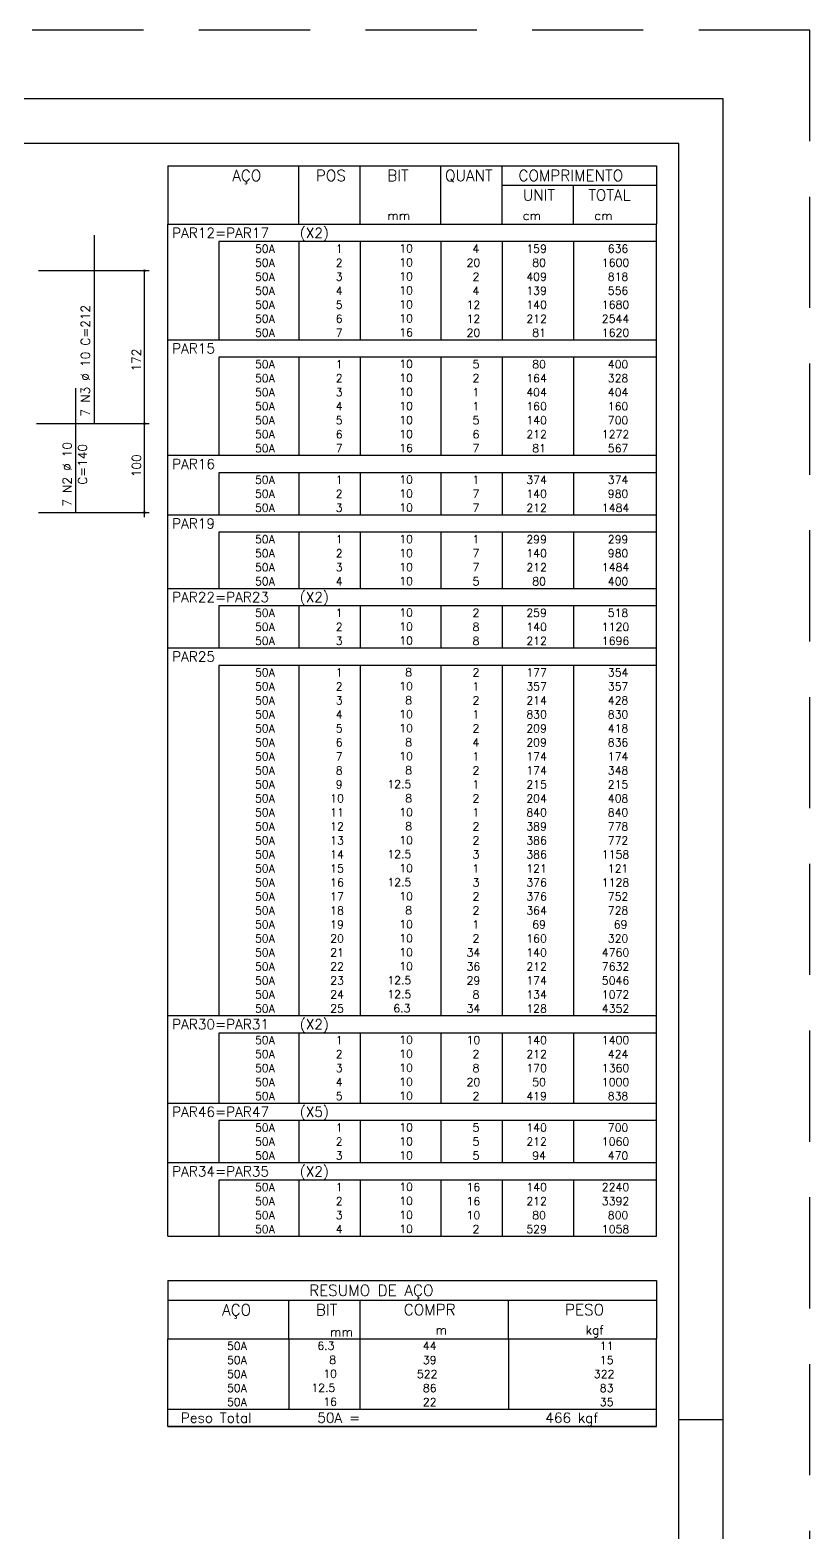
# Model space of a CAD drawing. Extents: x -1.9 to 86, y -1.6 to 60.9.
# Drawn here: x 68.5 to 86.05, y 27.15 to 60.95 of the extents above; entities that cross this region are included whole.
import ezdxf

# ---------------------------------------------------------------- set-up
doc = ezdxf.new("R2010")
doc.units = 0
doc.header["$MEASUREMENT"] = 0
doc.linetypes.add('HIDDEN', pattern=[0.375, 0.25, -0.125])
doc.layers.get('0').update_dxf_attribs({"linetype": 'CONTINUOUS'})
doc.layers.get('Defpoints').update_dxf_attribs({"linetype": 'CONTINUOUS'})
for name, color, linetype in [('ARQ_FOLHA', 7, 'CONTINUOUS'), ('PENA_02', 2, 'CONTINUOUS'), ('PENA_03', 3, 'CONTINUOUS'), ('PENA_05', 5, 'CONTINUOUS')]:
    doc.layers.add(name, color=color, linetype=linetype)
doc.styles.get("Standard").update_dxf_attribs({"font": 'ROMANS.SHX'})

# ---------------------------------------------------------------- blocks, each defined once
blk = doc.blocks.new('FOLHA A1 - 841 X 594')
at = {"layer": 'ARQ_FOLHA', "color": 1}
blk.add_line((-10, 297), (0, 297), dxfattribs=at)
for points in [[(-841, 0), (0, 0), (0, 594), (-841, 594)], [(-816, 10), (-10, 10), (-10, 584), (-816, 584)]]:
    blk.add_lwpolyline(points, close=True, dxfattribs=at)
at = {"layer": 'Defpoints', "color": 8, "linetype": 'HIDDEN', "ltscale": 100}
blk.add_lwpolyline([(-860.5, 609.5), (-860.5, -15.5), (19.5, -15.5), (19.5, 609.5)], close=True, dxfattribs=at)
blk = doc.blocks.new('*U24')
blk.add_blockref('FOLHA A1 - 841 X 594', (0, 0))

msp = doc.modelspace()

# ---------------------------------------------------------------- linework, layer by layer
at = {"layer": 'PENA_02', "linetype": 'Continuous'}
for p, q in [((71.6, 57.892505), (71.6, 56.580005)), ((71.6, 57.892505), (82.6, 57.892505)), ((74.55, 56.580005), (74.55, 57.892505)), ((75.93, 56.580005), (75.93, 57.892505)), ((77.74, 56.580005), (77.74, 57.892505)), ((79.12, 56.580005), (79.12, 57.892505)), ((82.6, 57.892505), (82.6, 56.580005)), ((79.12, 57.455005), (82.6, 57.455005)), ((80.73, 56.580005), (80.73, 57.455005)), ((71.6, 56.580005), (82.6, 56.580005)), ((71.6, 56.186255), (71.6, 56.580005)), ((71.6, 56.580005), (82.6, 56.580005)), ((82.6, 56.186255), (82.6, 56.580005)), ((71.6, 55.871255), (71.6, 56.186255)), ((82.6, 56.186255), (72.75, 56.186255)), ((72.75, 56.186255), (72.75, 55.871255)), ((74.55, 56.186255), (74.55, 55.871255)), ((75.93, 56.186255), (75.93, 55.871255)), ((77.74, 56.186255), (77.74, 55.871255)), ((79.12, 56.186255), (79.12, 55.871255)), ((80.73, 56.186255), (80.73, 55.871255)), ((82.6, 55.871255), (82.6, 56.186255)), ((71.6, 55.556255), (71.6, 55.871255)), ((72.75, 55.871255), (72.75, 55.556255)), ((74.55, 55.871255), (74.55, 55.556255)), ((75.93, 55.871255), (75.93, 55.556255)), ((77.74, 55.871255), (77.74, 55.556255)), ((79.12, 55.871255), (79.12, 55.556255)), ((80.73, 55.871255), (80.73, 55.556255)), ((82.6, 55.556255), (82.6, 55.871255)), ((71.6, 55.241255), (71.6, 55.556255)), ((72.75, 55.556255), (72.75, 55.241255)), ((74.55, 55.556255), (74.55, 55.241255)), ((75.93, 55.556255), (75.93, 55.241255)), ((77.74, 55.556255), (77.74, 55.241255)), ((79.12, 55.556255), (79.12, 55.241255)), ((80.73, 55.556255), (80.73, 55.241255)), ((82.6, 55.241255), (82.6, 55.556255)), ((71.6, 54.926255), (71.6, 55.241255)), ((72.75, 55.241255), (72.75, 54.926255)), ((74.55, 55.241255), (74.55, 54.926255)), ((75.93, 55.241255), (75.93, 54.926255)), ((77.74, 55.241255), (77.74, 54.926255)), ((79.12, 55.241255), (79.12, 54.926255)), ((80.73, 55.241255), (80.73, 54.926255)), ((82.6, 54.926255), (82.6, 55.241255)), ((71.6, 54.611255), (71.6, 54.926255)), ((72.75, 54.926255), (72.75, 54.611255)), ((74.55, 54.926255), (74.55, 54.611255)), ((75.93, 54.926255), (75.93, 54.611255)), ((77.74, 54.926255), (77.74, 54.611255)), ((79.12, 54.926255), (79.12, 54.611255)), ((80.73, 54.926255), (80.73, 54.611255)), ((82.6, 54.611255), (82.6, 54.926255)), ((71.6, 54.296255), (71.6, 54.611255)), ((72.75, 54.611255), (72.75, 54.296255)), ((74.55, 54.611255), (74.55, 54.296255)), ((75.93, 54.611255), (75.93, 54.296255)), ((77.74, 54.611255), (77.74, 54.296255)), ((79.12, 54.611255), (79.12, 54.296255)), ((80.73, 54.611255), (80.73, 54.296255)), ((82.6, 54.296255), (82.6, 54.611255)), ((71.6, 53.981256), (71.6, 54.296255)), ((72.75, 54.296255), (72.75, 53.981256)), ((74.55, 54.296255), (74.55, 53.981256)), ((75.93, 54.296255), (75.93, 53.981256)), ((77.74, 54.296255), (77.74, 53.981256)), ((79.12, 54.296255), (79.12, 53.981256)), ((80.73, 54.296255), (80.73, 53.981256)), ((82.6, 53.981256), (82.6, 54.296255)), ((71.6, 53.587506), (71.6, 53.981256)), ((71.6, 53.981256), (82.6, 53.981256)), ((82.6, 53.587506), (82.6, 53.981256)), ((71.6, 53.272506), (71.6, 53.587506)), ((82.6, 53.587506), (72.75, 53.587506)), ((72.75, 53.587506), (72.75, 53.272506)), ((74.55, 53.587506), (74.55, 53.272506)), ((75.93, 53.587506), (75.93, 53.272506)), ((77.74, 53.587506), (77.74, 53.272506)), ((79.12, 53.587506), (79.12, 53.272506)), ((80.73, 53.587506), (80.73, 53.272506)), ((82.6, 53.272506), (82.6, 53.587506)), ((71.6, 52.957506), (71.6, 53.272506)), ((72.75, 53.272506), (72.75, 52.957506)), ((74.55, 53.272506), (74.55, 52.957506)), ((75.93, 53.272506), (75.93, 52.957506)), ((77.74, 53.272506), (77.74, 52.957506)), ((79.12, 53.272506), (79.12, 52.957506)), ((80.73, 53.272506), (80.73, 52.957506)), ((82.6, 52.957506), (82.6, 53.272506)), ((71.6, 52.642506), (71.6, 52.957506)), ((72.75, 52.957506), (72.75, 52.642506)), ((74.55, 52.957506), (74.55, 52.642506)), ((75.93, 52.957506), (75.93, 52.642506)), ((77.74, 52.957506), (77.74, 52.642506)), ((79.12, 52.957506), (79.12, 52.642506)), ((80.73, 52.957506), (80.73, 52.642506)), ((82.6, 52.642506), (82.6, 52.957506)), ((71.6, 52.327506), (71.6, 52.642506)), ((72.75, 52.642506), (72.75, 52.327506)), ((74.55, 52.642506), (74.55, 52.327506)), ((75.93, 52.642506), (75.93, 52.327506)), ((77.74, 52.642506), (77.74, 52.327506)), ((79.12, 52.642506), (79.12, 52.327506)), ((80.73, 52.642506), (80.73, 52.327506)), ((82.6, 52.327506), (82.6, 52.642506)), ((71.6, 52.012506), (71.6, 52.327506)), ((72.75, 52.327506), (72.75, 52.012506)), ((74.55, 52.327506), (74.55, 52.012506)), ((75.93, 52.327506), (75.93, 52.012506)), ((77.74, 52.327506), (77.74, 52.012506)), ((79.12, 52.327506), (79.12, 52.012506)), ((80.73, 52.327506), (80.73, 52.012506)), ((82.6, 52.012506), (82.6, 52.327506)), ((71.6, 51.697506), (71.6, 52.012506)), ((72.75, 52.012506), (72.75, 51.697506)), ((74.55, 52.012506), (74.55, 51.697506)), ((75.93, 52.012506), (75.93, 51.697506)), ((77.74, 52.012506), (77.74, 51.697506)), ((79.12, 52.012506), (79.12, 51.697506)), ((80.73, 52.012506), (80.73, 51.697506)), ((82.6, 51.697506), (82.6, 52.012506)), ((71.6, 51.382506), (71.6, 51.697506)), ((71.6, 50.988756), (71.6, 51.382506)), ((71.6, 51.382506), (82.6, 51.382506)), ((72.75, 51.697506), (72.75, 51.382506)), ((74.55, 51.697506), (74.55, 51.382506)), ((75.93, 51.697506), (75.93, 51.382506)), ((77.74, 51.697506), (77.74, 51.382506)), ((79.12, 51.697506), (79.12, 51.382506)), ((80.73, 51.697506), (80.73, 51.382506)), ((82.6, 51.382506), (82.6, 51.697506)), ((82.6, 50.988756), (82.6, 51.382506)), ((71.6, 50.673756), (71.6, 50.988756)), ((82.6, 50.988756), (72.75, 50.988756)), ((72.75, 50.988756), (72.75, 50.673756)), ((74.55, 50.988756), (74.55, 50.673756)), ((75.93, 50.988756), (75.93, 50.673756)), ((77.74, 50.988756), (77.74, 50.673756)), ((79.12, 50.988756), (79.12, 50.673756)), ((80.73, 50.988756), (80.73, 50.673756)), ((82.6, 50.673756), (82.6, 50.988756)), ((71.6, 50.358756), (71.6, 50.673756)), ((72.75, 50.673756), (72.75, 50.358756)), ((74.55, 50.673756), (74.55, 50.358756)), ((75.93, 50.673756), (75.93, 50.358756)), ((77.74, 50.673756), (77.74, 50.358756)), ((79.12, 50.673756), (79.12, 50.358756)), ((80.73, 50.673756), (80.73, 50.358756)), ((82.6, 50.358756), (82.6, 50.673756)), ((71.6, 50.043756), (71.6, 50.358756)), ((71.6, 49.650006), (71.6, 50.043756)), ((71.6, 50.043756), (82.6, 50.043756)), ((72.75, 50.358756), (72.75, 50.043756)), ((74.55, 50.358756), (74.55, 50.043756)), ((75.93, 50.358756), (75.93, 50.043756)), ((77.74, 50.358756), (77.74, 50.043756)), ((79.12, 50.358756), (79.12, 50.043756)), ((80.73, 50.358756), (80.73, 50.043756)), ((82.6, 50.043756), (82.6, 50.358756)), ((82.6, 49.650006), (82.6, 50.043756)), ((71.6, 49.335007), (71.6, 49.650006)), ((82.6, 49.650006), (72.75, 49.650006)), ((72.75, 49.650006), (72.75, 49.335007)), ((74.55, 49.650006), (74.55, 49.335007)), ((75.93, 49.650006), (75.93, 49.335007)), ((77.74, 49.650006), (77.74, 49.335007)), ((79.12, 49.650006), (79.12, 49.335007)), ((80.73, 49.650006), (80.73, 49.335007)), ((82.6, 49.335007), (82.6, 49.650006)), ((71.6, 49.020007), (71.6, 49.335007)), ((71.6, 48.705007), (71.6, 49.020007)), ((72.75, 49.335007), (72.75, 49.020007)), ((72.75, 49.020007), (72.75, 48.705007)), ((74.55, 49.335007), (74.55, 49.020007)), ((74.55, 49.020007), (74.55, 48.705007)), ((75.93, 49.335007), (75.93, 49.020007)), ((75.93, 49.020007), (75.93, 48.705007)), ((77.74, 49.335007), (77.74, 49.020007)), ((77.74, 49.020007), (77.74, 48.705007)), ((79.12, 49.335007), (79.12, 49.020007)), ((79.12, 49.020007), (79.12, 48.705007)), ((80.73, 49.335007), (80.73, 49.020007)), ((80.73, 49.020007), (80.73, 48.705007)), ((82.6, 49.020007), (82.6, 49.335007)), ((82.6, 48.705007), (82.6, 49.020007)), ((71.6, 48.390007), (71.6, 48.705007)), ((72.75, 48.705007), (72.75, 48.390007)), ((74.55, 48.705007), (74.55, 48.390007)), ((75.93, 48.705007), (75.93, 48.390007)), ((77.74, 48.705007), (77.74, 48.390007)), ((79.12, 48.705007), (79.12, 48.390007)), ((80.73, 48.705007), (80.73, 48.390007)), ((82.6, 48.390007), (82.6, 48.705007)), ((71.6, 47.996257), (71.6, 48.390007)), ((71.6, 48.390007), (82.6, 48.390007)), ((82.6, 47.996257), (82.6, 48.390007)), ((71.6, 47.681257), (71.6, 47.996257)), ((82.6, 47.996257), (72.75, 47.996257)), ((72.75, 47.996257), (72.75, 47.681257)), ((74.55, 47.996257), (74.55, 47.681257)), ((75.93, 47.996257), (75.93, 47.681257)), ((77.74, 47.996257), (77.74, 47.681257)), ((79.12, 47.996257), (79.12, 47.681257)), ((80.73, 47.996257), (80.73, 47.681257)), ((82.6, 47.681257), (82.6, 47.996257)), ((71.6, 47.366257), (71.6, 47.681257)), ((72.75, 47.681257), (72.75, 47.366257)), ((74.55, 47.681257), (74.55, 47.366257)), ((75.93, 47.681257), (75.93, 47.366257)), ((77.74, 47.681257), (77.74, 47.366257)), ((79.12, 47.681257), (79.12, 47.366257)), ((80.73, 47.681257), (80.73, 47.366257)), ((82.6, 47.366257), (82.6, 47.681257)), ((71.6, 47.051257), (71.6, 47.366257)), ((72.75, 47.366257), (72.75, 47.051257)), ((74.55, 47.366257), (74.55, 47.051257)), ((75.93, 47.366257), (75.93, 47.051257)), ((77.74, 47.366257), (77.74, 47.051257)), ((79.12, 47.366257), (79.12, 47.051257)), ((80.73, 47.366257), (80.73, 47.051257)), ((82.6, 47.051257), (82.6, 47.366257)), ((71.6, 46.657507), (71.6, 47.051257)), ((71.6, 47.051257), (82.6, 47.051257)), ((82.6, 46.657507), (82.6, 47.051257)), ((71.6, 46.342507), (71.6, 46.657507)), ((82.6, 46.657507), (72.75, 46.657507)), ((72.75, 46.657507), (72.75, 46.342507)), ((74.55, 46.657507), (74.55, 46.342507)), ((75.93, 46.657507), (75.93, 46.342507)), ((77.74, 46.657507), (77.74, 46.342507)), ((79.12, 46.657507), (79.12, 46.342507)), ((80.73, 46.657507), (80.73, 46.342507)), ((82.6, 46.342507), (82.6, 46.657507)), ((71.6, 46.027507), (71.6, 46.342507)), ((72.75, 46.342507), (72.75, 46.027507)), ((74.55, 46.342507), (74.55, 46.027507)), ((75.93, 46.342507), (75.93, 46.027507)), ((77.74, 46.342507), (77.74, 46.027507)), ((79.12, 46.342507), (79.12, 46.027507)), ((80.73, 46.342507), (80.73, 46.027507)), ((82.6, 46.027507), (82.6, 46.342507)), ((71.6, 45.712507), (71.6, 46.027507)), ((72.75, 46.027507), (72.75, 45.712507)), ((74.55, 46.027507), (74.55, 45.712507)), ((75.93, 46.027507), (75.93, 45.712507)), ((77.74, 46.027507), (77.74, 45.712507)), ((79.12, 46.027507), (79.12, 45.712507)), ((80.73, 46.027507), (80.73, 45.712507)), ((82.6, 45.712507), (82.6, 46.027507)), ((71.6, 45.397507), (71.6, 45.712507)), ((72.75, 45.712507), (72.75, 45.397507)), ((74.55, 45.712507), (74.55, 45.397507)), ((75.93, 45.712507), (75.93, 45.397507)), ((77.74, 45.712507), (77.74, 45.397507)), ((79.12, 45.712507), (79.12, 45.397507)), ((80.73, 45.712507), (80.73, 45.397507)), ((82.6, 45.397507), (82.6, 45.712507)), ((71.6, 45.082508), (71.6, 45.397507)), ((72.75, 45.397507), (72.75, 45.082508)), ((74.55, 45.397507), (74.55, 45.082508)), ((75.93, 45.397507), (75.93, 45.082508)), ((77.74, 45.397507), (77.74, 45.082508)), ((79.12, 45.397507), (79.12, 45.082508)), ((80.73, 45.397507), (80.73, 45.082508)), ((82.6, 45.082508), (82.6, 45.397507)), ((71.6, 44.767508), (71.6, 45.082508)), ((72.75, 45.082508), (72.75, 44.767508)), ((74.55, 45.082508), (74.55, 44.767508)), ((75.93, 45.082508), (75.93, 44.767508)), ((77.74, 45.082508), (77.74, 44.767508)), ((79.12, 45.082508), (79.12, 44.767508)), ((80.73, 45.082508), (80.73, 44.767508)), ((82.6, 44.767508), (82.6, 45.082508)), ((71.6, 44.452508), (71.6, 44.767508)), ((72.75, 44.767508), (72.75, 44.452508)), ((74.55, 44.767508), (74.55, 44.452508)), ((75.93, 44.767508), (75.93, 44.452508)), ((77.74, 44.767508), (77.74, 44.452508)), ((79.12, 44.767508), (79.12, 44.452508)), ((80.73, 44.767508), (80.73, 44.452508)), ((82.6, 44.452508), (82.6, 44.767508)), ((71.6, 44.137508), (71.6, 44.452508)), ((72.75, 44.452508), (72.75, 44.137508)), ((74.55, 44.452508), (74.55, 44.137508)), ((75.93, 44.452508), (75.93, 44.137508)), ((77.74, 44.452508), (77.74, 44.137508)), ((79.12, 44.452508), (79.12, 44.137508)), ((80.73, 44.452508), (80.73, 44.137508)), ((82.6, 44.137508), (82.6, 44.452508)), ((71.6, 43.822508), (71.6, 44.137508)), ((72.75, 44.137508), (72.75, 43.822508)), ((74.55, 44.137508), (74.55, 43.822508)), ((75.93, 44.137508), (75.93, 43.822508)), ((77.74, 44.137508), (77.74, 43.822508)), ((79.12, 44.137508), (79.12, 43.822508)), ((80.73, 44.137508), (80.73, 43.822508)), ((82.6, 43.822508), (82.6, 44.137508)), ((71.6, 43.507508), (71.6, 43.822508)), ((72.75, 43.822508), (72.75, 43.507508)), ((74.55, 43.822508), (74.55, 43.507508)), ((75.93, 43.822508), (75.93, 43.507508)), ((77.74, 43.822508), (77.74, 43.507508)), ((79.12, 43.822508), (79.12, 43.507508)), ((80.73, 43.822508), (80.73, 43.507508)), ((82.6, 43.507508), (82.6, 43.822508)), ((71.6, 43.192508), (71.6, 43.507508)), ((72.75, 43.507508), (72.75, 43.192508)), ((74.55, 43.507508), (74.55, 43.192508)), ((75.93, 43.507508), (75.93, 43.192508)), ((77.74, 43.507508), (77.74, 43.192508)), ((79.12, 43.507508), (79.12, 43.192508)), ((80.73, 43.507508), (80.73, 43.192508)), ((82.6, 43.192508), (82.6, 43.507508)), ((71.6, 42.877508), (71.6, 43.192508)), ((72.75, 43.192508), (72.75, 42.877508)), ((74.55, 43.192508), (74.55, 42.877508)), ((75.93, 43.192508), (75.93, 42.877508)), ((77.74, 43.192508), (77.74, 42.877508)), ((79.12, 43.192508), (79.12, 42.877508)), ((80.73, 43.192508), (80.73, 42.877508)), ((82.6, 42.877508), (82.6, 43.192508)), ((71.6, 42.562508), (71.6, 42.877508)), ((72.75, 42.877508), (72.75, 42.562508)), ((74.55, 42.877508), (74.55, 42.562508)), ((75.93, 42.877508), (75.93, 42.562508)), ((77.74, 42.877508), (77.74, 42.562508)), ((79.12, 42.877508), (79.12, 42.562508)), ((80.73, 42.877508), (80.73, 42.562508)), ((82.6, 42.562508), (82.6, 42.877508)), ((71.6, 42.247508), (71.6, 42.562508)), ((71.6, 41.932508), (71.6, 42.247508)), ((72.75, 42.562508), (72.75, 42.247508)), ((72.75, 42.247508), (72.75, 41.932508)), ((74.55, 42.562508), (74.55, 42.247508)), ((74.55, 42.247508), (74.55, 41.932508)), ((75.93, 42.562508), (75.93, 42.247508)), ((75.93, 42.247508), (75.93, 41.932508)), ((77.74, 42.562508), (77.74, 42.247508)), ((77.74, 42.247508), (77.74, 41.932508)), ((79.12, 42.562508), (79.12, 42.247508)), ((79.12, 42.247508), (79.12, 41.932508)), ((80.73, 42.562508), (80.73, 42.247508)), ((80.73, 42.247508), (80.73, 41.932508)), ((82.6, 42.247508), (82.6, 42.562508)), ((82.6, 41.932508), (82.6, 42.247508)), ((71.6, 41.617509), (71.6, 41.932508)), ((72.75, 41.932508), (72.75, 41.617509)), ((74.55, 41.932508), (74.55, 41.617509)), ((75.93, 41.932508), (75.93, 41.617509)), ((77.74, 41.932508), (77.74, 41.617509)), ((79.12, 41.932508), (79.12, 41.617509)), ((80.73, 41.932508), (80.73, 41.617509)), ((82.6, 41.617509), (82.6, 41.932508)), ((71.6, 41.302509), (71.6, 41.617509)), ((72.75, 41.617509), (72.75, 41.302509)), ((74.55, 41.617509), (74.55, 41.302509)), ((75.93, 41.617509), (75.93, 41.302509)), ((77.74, 41.617509), (77.74, 41.302509)), ((79.12, 41.617509), (79.12, 41.302509)), ((80.73, 41.617509), (80.73, 41.302509)), ((82.6, 41.302509), (82.6, 41.617509)), ((71.6, 40.987509), (71.6, 41.302509)), ((72.75, 41.302509), (72.75, 40.987509)), ((74.55, 41.302509), (74.55, 40.987509)), ((75.93, 41.302509), (75.93, 40.987509)), ((77.74, 41.302509), (77.74, 40.987509)), ((79.12, 41.302509), (79.12, 40.987509)), ((80.73, 41.302509), (80.73, 40.987509)), ((82.6, 40.987509), (82.6, 41.302509)), ((71.6, 40.672509), (71.6, 40.987509)), ((72.75, 40.987509), (72.75, 40.672509)), ((74.55, 40.987509), (74.55, 40.672509)), ((75.93, 40.987509), (75.93, 40.672509)), ((77.74, 40.987509), (77.74, 40.672509)), ((79.12, 40.987509), (79.12, 40.672509)), ((80.73, 40.987509), (80.73, 40.672509)), ((82.6, 40.672509), (82.6, 40.987509)), ((71.6, 40.357509), (71.6, 40.672509)), ((72.75, 40.672509), (72.75, 40.357509)), ((74.55, 40.672509), (74.55, 40.357509)), ((75.93, 40.672509), (75.93, 40.357509)), ((77.74, 40.672509), (77.74, 40.357509)), ((79.12, 40.672509), (79.12, 40.357509)), ((80.73, 40.672509), (80.73, 40.357509)), ((82.6, 40.357509), (82.6, 40.672509)), ((71.6, 40.042509), (71.6, 40.357509)), ((72.75, 40.357509), (72.75, 40.042509)), ((74.55, 40.357509), (74.55, 40.042509)), ((75.93, 40.357509), (75.93, 40.042509)), ((77.74, 40.357509), (77.74, 40.042509)), ((79.12, 40.357509), (79.12, 40.042509)), ((80.73, 40.357509), (80.73, 40.042509)), ((82.6, 40.042509), (82.6, 40.357509)), ((71.6, 39.727509), (71.6, 40.042509)), ((72.75, 40.042509), (72.75, 39.727509)), ((74.55, 40.042509), (74.55, 39.727509)), ((75.93, 40.042509), (75.93, 39.727509)), ((77.74, 40.042509), (77.74, 39.727509)), ((79.12, 40.042509), (79.12, 39.727509)), ((80.73, 40.042509), (80.73, 39.727509)), ((82.6, 39.727509), (82.6, 40.042509)), ((71.6, 39.412509), (71.6, 39.727509)), ((72.75, 39.727509), (72.75, 39.412509)), ((74.55, 39.727509), (74.55, 39.412509)), ((75.93, 39.727509), (75.93, 39.412509)), ((77.74, 39.727509), (77.74, 39.412509)), ((79.12, 39.727509), (79.12, 39.412509)), ((80.73, 39.727509), (80.73, 39.412509)), ((82.6, 39.412509), (82.6, 39.727509)), ((71.6, 39.097509), (71.6, 39.412509)), ((72.75, 39.412509), (72.75, 39.097509)), ((74.55, 39.412509), (74.55, 39.097509)), ((75.93, 39.412509), (75.93, 39.097509)), ((77.74, 39.412509), (77.74, 39.097509)), ((79.12, 39.412509), (79.12, 39.097509)), ((80.73, 39.412509), (80.73, 39.097509)), ((82.6, 39.097509), (82.6, 39.412509)), ((71.6, 38.782509), (71.6, 39.097509)), ((72.75, 39.097509), (72.75, 38.782509)), ((74.55, 39.097509), (74.55, 38.782509)), ((75.93, 39.097509), (75.93, 38.782509)), ((77.74, 39.097509), (77.74, 38.782509)), ((79.12, 39.097509), (79.12, 38.782509)), ((80.73, 39.097509), (80.73, 38.782509)), ((82.6, 38.782509), (82.6, 39.097509)), ((71.6, 38.388759), (71.6, 38.782509)), ((71.6, 38.782509), (82.6, 38.782509)), ((82.6, 38.388759), (82.6, 38.782509)), ((71.6, 38.073759), (71.6, 38.388759)), ((82.6, 38.388759), (72.75, 38.388759)), ((72.75, 38.388759), (72.75, 38.073759)), ((74.55, 38.388759), (74.55, 38.073759)), ((75.93, 38.388759), (75.93, 38.073759)), ((77.74, 38.388759), (77.74, 38.073759)), ((79.12, 38.388759), (79.12, 38.073759)), ((80.73, 38.388759), (80.73, 38.073759)), ((82.6, 38.073759), (82.6, 38.388759)), ((71.6, 37.75876), (71.6, 38.073759)), ((72.75, 38.073759), (72.75, 37.75876)), ((74.55, 38.073759), (74.55, 37.75876)), ((75.93, 38.073759), (75.93, 37.75876)), ((77.74, 38.073759), (77.74, 37.75876)), ((79.12, 38.073759), (79.12, 37.75876)), ((80.73, 38.073759), (80.73, 37.75876)), ((82.6, 37.75876), (82.6, 38.073759)), ((71.6, 37.44376), (71.6, 37.75876)), ((72.75, 37.75876), (72.75, 37.44376)), ((74.55, 37.75876), (74.55, 37.44376)), ((75.93, 37.75876), (75.93, 37.44376)), ((77.74, 37.75876), (77.74, 37.44376)), ((79.12, 37.75876), (79.12, 37.44376)), ((80.73, 37.75876), (80.73, 37.44376)), ((82.6, 37.44376), (82.6, 37.75876)), ((71.6, 37.12876), (71.6, 37.44376)), ((72.75, 37.44376), (72.75, 37.12876)), ((74.55, 37.44376), (74.55, 37.12876)), ((75.93, 37.44376), (75.93, 37.12876)), ((77.74, 37.44376), (77.74, 37.12876)), ((79.12, 37.44376), (79.12, 37.12876)), ((80.73, 37.44376), (80.73, 37.12876)), ((82.6, 37.12876), (82.6, 37.44376)), ((71.6, 36.81376), (71.6, 37.12876)), ((72.75, 37.12876), (72.75, 36.81376)), ((74.55, 37.12876), (74.55, 36.81376)), ((75.93, 37.12876), (75.93, 36.81376)), ((77.74, 37.12876), (77.74, 36.81376)), ((79.12, 37.12876), (79.12, 36.81376)), ((80.73, 37.12876), (80.73, 36.81376)), ((82.6, 36.81376), (82.6, 37.12876)), ((71.6, 36.42001), (71.6, 36.81376)), ((71.6, 36.81376), (82.6, 36.81376)), ((82.6, 36.42001), (82.6, 36.81376)), ((71.6, 36.10501), (71.6, 36.42001)), ((82.6, 36.42001), (72.75, 36.42001)), ((72.75, 36.42001), (72.75, 36.10501)), ((74.55, 36.42001), (74.55, 36.10501)), ((75.93, 36.42001), (75.93, 36.10501)), ((77.74, 36.42001), (77.74, 36.10501)), ((79.12, 36.42001), (79.12, 36.10501)), ((80.73, 36.42001), (80.73, 36.10501)), ((82.6, 36.10501), (82.6, 36.42001)), ((71.6, 35.79001), (71.6, 36.10501)), ((72.75, 36.10501), (72.75, 35.79001)), ((74.55, 36.10501), (74.55, 35.79001)), ((75.93, 36.10501), (75.93, 35.79001)), ((77.74, 36.10501), (77.74, 35.79001)), ((79.12, 36.10501), (79.12, 35.79001)), ((80.73, 36.10501), (80.73, 35.79001)), ((82.6, 35.79001), (82.6, 36.10501)), ((71.6, 35.47501), (71.6, 35.79001)), ((72.75, 35.79001), (72.75, 35.47501)), ((74.55, 35.79001), (74.55, 35.47501)), ((75.93, 35.79001), (75.93, 35.47501)), ((77.74, 35.79001), (77.74, 35.47501)), ((79.12, 35.79001), (79.12, 35.47501)), ((80.73, 35.79001), (80.73, 35.47501)), ((82.6, 35.47501), (82.6, 35.79001)), ((71.6, 35.08126), (71.6, 35.47501)), ((71.6, 35.47501), (82.6, 35.47501)), ((82.6, 35.08126), (82.6, 35.47501)), ((71.6, 34.76626), (71.6, 35.08126)), ((82.6, 35.08126), (72.75, 35.08126)), ((72.75, 35.08126), (72.75, 34.76626)), ((74.55, 35.08126), (74.55, 34.76626)), ((75.93, 35.08126), (75.93, 34.76626)), ((77.74, 35.08126), (77.74, 34.76626)), ((79.12, 35.08126), (79.12, 34.76626)), ((80.73, 35.08126), (80.73, 34.76626)), ((82.6, 34.76626), (82.6, 35.08126)), ((71.6, 34.45126), (71.6, 34.76626)), ((72.75, 34.76626), (72.75, 34.45126)), ((74.55, 34.76626), (74.55, 34.45126)), ((75.93, 34.76626), (75.93, 34.45126)), ((77.74, 34.76626), (77.74, 34.45126)), ((79.12, 34.76626), (79.12, 34.45126)), ((80.73, 34.76626), (80.73, 34.45126)), ((82.6, 34.45126), (82.6, 34.76626)), ((71.6, 34.13626), (71.6, 34.45126)), ((71.6, 33.82126), (71.6, 34.13626)), ((72.75, 34.45126), (72.75, 34.13626)), ((72.75, 34.13626), (72.75, 33.82126)), ((74.55, 34.45126), (74.55, 34.13626)), ((74.55, 34.13626), (74.55, 33.82126)), ((75.93, 34.45126), (75.93, 34.13626)), ((75.93, 34.13626), (75.93, 33.82126)), ((77.74, 34.45126), (77.74, 34.13626)), ((77.74, 34.13626), (77.74, 33.82126)), ((79.12, 34.45126), (79.12, 34.13626)), ((79.12, 34.13626), (79.12, 33.82126)), ((80.73, 34.45126), (80.73, 34.13626)), ((80.73, 34.13626), (80.73, 33.82126)), ((82.6, 34.13626), (82.6, 34.45126)), ((82.6, 33.82126), (82.6, 34.13626)), ((71.6, 33.82126), (82.6, 33.82126)), ((71.6, 32.82126), (71.6, 31.50876)), ((71.6, 32.82126), (82.6, 32.82126)), ((82.6, 32.82126), (82.6, 31.50876)), ((71.6, 32.38376), (82.6, 32.38376)), ((74.32, 31.50876), (74.32, 32.38376)), ((75.93, 31.50876), (75.93, 32.38376)), ((79.265, 31.50876), (79.265, 32.38376)), ((71.6, 31.50876), (82.6, 31.50876)), ((71.6, 31.19376), (71.6, 31.50876)), ((74.32, 31.50876), (74.32, 31.193761)), ((75.93, 31.19376), (75.93, 31.50876)), ((79.265, 31.50876), (79.265, 31.19376)), ((82.6, 31.19376), (82.6, 31.50876)), ((71.6, 30.87876), (71.6, 31.19376)), ((74.32, 31.19376), (74.32, 30.87876)), ((75.93, 30.87876), (75.93, 31.19376)), ((79.265, 31.19376), (79.265, 30.87876)), ((82.6, 30.87876), (82.6, 31.19376)), ((71.6, 30.563759), (71.6, 30.87876)), ((74.32, 30.87876), (74.32, 30.56376)), ((75.93, 30.563759), (75.93, 30.87876)), ((79.265, 30.87876), (79.265, 30.563759)), ((82.6, 30.563759), (82.6, 30.87876)), ((71.6, 30.248759), (71.6, 30.563759)), ((74.32, 30.563759), (74.32, 30.24876)), ((75.93, 30.248759), (75.93, 30.563759)), ((79.265, 30.563759), (79.265, 30.248759)), ((82.6, 30.248759), (82.6, 30.563759)), ((71.6, 29.933759), (71.6, 30.248759)), ((74.32, 30.248759), (74.32, 29.933759)), ((75.93, 29.933759), (75.93, 30.248759)), ((79.265, 30.248759), (79.265, 29.933759)), ((82.6, 29.933759), (82.6, 30.248759)), ((71.6, 29.933759), (82.6, 29.933759)), ((71.6, 29.540009), (71.6, 29.933759)), ((71.6, 29.933759), (82.6, 29.933759)), ((82.6, 29.540009), (82.6, 29.933759)), ((82.6, 29.540009), (71.6, 29.540009)), ((71.6, 29.540009), (82.6, 29.540009))]:
    msp.add_line(p, q, dxfattribs=at)
for centre, radius in [((71.076591, 55.534048), 0.02), ((71.076591, 55.534048), 0.01), ((71.076591, 52.094048), 0.02), ((71.076591, 52.094048), 0.01), ((71.076591, 50.094048), 0.02), ((71.076591, 50.094048), 0.01)]:
    msp.add_circle(centre, radius, dxfattribs=at)
at = {"layer": 'PENA_03', "linetype": 'Continuous'}
for p, q in [((68.687275, 55.534048), (71.176591, 55.534048)), ((71.076591, 49.993515), (71.076591, 55.534048)), ((68.645344, 52.094048), (71.176591, 52.094048)), ((68.687275, 50.094048), (71.176591, 50.094048))]:
    msp.add_line(p, q, dxfattribs=at)
at = {"layer": 'PENA_05', "linetype": 'Continuous'}
for p, q in [((69.95284, 52.094048), (69.95284, 56.334048)), ((69.526916, 50.094048), (69.526916, 52.894048))]:
    msp.add_line(p, q, dxfattribs=at)

# ---------------------------------------------------------------- block references
at = {"xscale": 0.09999999999999938, "yscale": 0.09999999999999938, "zscale": 0.09999999999999938}
msp.add_blockref('*U24', (84.1, -0.004999), dxfattribs=at)

# ---------------------------------------------------------------- texts
at = {"layer": 'PENA_02', "linetype": 'Continuous'}
for s, height, p in [('AÇO', 0.25, (73.04958, 57.548755)), ('POS', 0.25, (74.93, 57.548755)), ('BIT', 0.25, (76.54, 57.548755)), ('QUANT', 0.25, (77.836489, 57.548755)), ('COMPRIMENTO', 0.25, (79.489469, 57.548755)), ('UNIT', 0.25, (79.586854, 57.111255)), ('TOTAL', 0.25, (81.059307, 57.111255)), ('mm', 0.2, (76.54, 56.673755)), ('cm', 0.2, (79.586854, 56.673755)), ('cm', 0.2, (81.196854, 56.673755)), ('PAR12=PAR17   (X2)', 0.225, (71.695798, 56.27063)), ('     50A', 0.18, (72.889661, 55.938755)), ('  1', 0.18, (75.13, 55.938755)), ('     10', 0.18, (76.136543, 55.944194)), ('    4', 0.18, (77.92, 55.938755)), ('    159', 0.18, (79.13, 55.938755)), ('    636', 0.18, (80.963622, 55.938755)), ('     50A', 0.18, (72.889661, 55.623755)), ('  2', 0.18, (75.13, 55.623755)), ('     10', 0.18, (76.136543, 55.629194)), ('   20', 0.18, (77.92, 55.623755)), ('     80', 0.18, (79.13, 55.623755)), ('   1600', 0.18, (80.963622, 55.623755)), ('     50A', 0.18, (72.889661, 55.308755)), ('  3', 0.18, (75.13, 55.308755)), ('     10', 0.18, (76.136543, 55.314195)), ('    2', 0.18, (77.92, 55.308755)), ('    409', 0.18, (79.13, 55.308755)), ('    818', 0.18, (80.963622, 55.308755)), ('     50A', 0.18, (72.889661, 54.993755)), ('  4', 0.18, (75.13, 54.993755)), ('     10', 0.18, (76.136543, 54.999195)), ('    4', 0.18, (77.92, 54.993755)), ('    139', 0.18, (79.13, 54.993755)), ('    556', 0.18, (80.963622, 54.993755)), ('     50A', 0.18, (72.889661, 54.678755)), ('  5', 0.18, (75.13, 54.678755)), ('     10', 0.18, (76.136543, 54.684195)), ('   12', 0.18, (77.92, 54.678755)), ('    140', 0.18, (79.13, 54.678755)), ('   1680', 0.18, (80.963622, 54.678755)), ('     50A', 0.18, (72.889661, 54.363755)), ('  6', 0.18, (75.13, 54.363755)), ('     10', 0.18, (76.136543, 54.369195)), ('   12', 0.18, (77.92, 54.363755)), ('    212', 0.18, (79.13, 54.363755)), ('   2544', 0.18, (80.963622, 54.363755)), ('     50A', 0.18, (72.889661, 54.048755)), ('  7', 0.18, (75.13, 54.048755)), ('     16', 0.18, (76.136543, 54.054195)), ('   20', 0.18, (77.92, 54.048755)), ('     81', 0.18, (79.13, 54.048755)), ('   1620', 0.18, (80.963622, 54.048755)), ('PAR15', 0.225, (71.695798, 53.671881)), ('     50A', 0.18, (72.889661, 53.340005)), ('  1', 0.18, (75.13, 53.340005)), ('     10', 0.18, (76.136543, 53.345445)), ('    5', 0.18, (77.92, 53.340005)), ('     80', 0.18, (79.13, 53.340005)), ('    400', 0.18, (80.963622, 53.340005)), ('     50A', 0.18, (72.889661, 53.025006)), ('  2', 0.18, (75.13, 53.025006)), ('     10', 0.18, (76.136543, 53.030445)), ('    2', 0.18, (77.92, 53.025006)), ('    164', 0.18, (79.13, 53.025006)), ('    328', 0.18, (80.963622, 53.025006)), ('     50A', 0.18, (72.889661, 52.710006)), ('  3', 0.18, (75.13, 52.710006)), ('     10', 0.18, (76.136543, 52.715445)), ('    1', 0.18, (77.92, 52.710006)), ('    404', 0.18, (79.13, 52.710006)), ('    404', 0.18, (80.963622, 52.710006)), ('     50A', 0.18, (72.889661, 52.395006)), ('  4', 0.18, (75.13, 52.395006)), ('     10', 0.18, (76.136543, 52.400445)), ('    1', 0.18, (77.92, 52.395006)), ('    160', 0.18, (79.13, 52.395006)), ('    160', 0.18, (80.963622, 52.395006)), ('     50A', 0.18, (72.889661, 52.080006)), ('  5', 0.18, (75.13, 52.080006)), ('     10', 0.18, (76.136543, 52.085445)), ('    5', 0.18, (77.92, 52.080006)), ('    140', 0.18, (79.13, 52.080006)), ('    700', 0.18, (80.963622, 52.080006)), ('     50A', 0.18, (72.889661, 51.765006)), ('  6', 0.18, (75.13, 51.765006)), ('     10', 0.18, (76.136543, 51.770445)), ('    6', 0.18, (77.92, 51.765006)), ('    212', 0.18, (79.13, 51.765006)), ('   1272', 0.18, (80.963622, 51.765006)), ('     50A', 0.18, (72.889661, 51.450006)), ('  7', 0.18, (75.13, 51.450006)), ('     16', 0.18, (76.136543, 51.455446)), ('    7', 0.18, (77.92, 51.450006)), ('     81', 0.18, (79.13, 51.450006)), ('    567', 0.18, (80.963622, 51.450006)), ('PAR16', 0.225, (71.695798, 51.073131)), ('     50A', 0.18, (72.889661, 50.741256)), ('  1', 0.18, (75.13, 50.741256)), ('     10', 0.18, (76.136543, 50.746696)), ('    1', 0.18, (77.92, 50.741256)), ('    374', 0.18, (79.13, 50.741256)), ('    374', 0.18, (80.963622, 50.741256)), ('     50A', 0.18, (72.889661, 50.426256)), ('  2', 0.18, (75.13, 50.426256)), ('     10', 0.18, (76.136543, 50.431696)), ('    7', 0.18, (77.92, 50.426256)), ('    140', 0.18, (79.13, 50.426256)), ('    980', 0.18, (80.963622, 50.426256)), ('     50A', 0.18, (72.889661, 50.111256)), ('  3', 0.18, (75.13, 50.111256)), ('     10', 0.18, (76.136543, 50.116696)), ('    7', 0.18, (77.92, 50.111256)), ('    212', 0.18, (79.13, 50.111256)), ('   1484', 0.18, (80.963622, 50.111256)), ('PAR19', 0.225, (71.695798, 49.734381)), ('     50A', 0.18, (72.889661, 49.402506)), ('  1', 0.18, (75.13, 49.402506)), ('     10', 0.18, (76.136543, 49.407946)), ('    1', 0.18, (77.92, 49.402506)), ('    299', 0.18, (79.13, 49.402506)), ('    299', 0.18, (80.963622, 49.402506)), ('     50A', 0.18, (72.889661, 49.087506)), ('  2', 0.18, (75.13, 49.087506)), ('     10', 0.18, (76.136543, 49.092946)), ('    7', 0.18, (77.92, 49.087506)), ('    140', 0.18, (79.13, 49.087506)), ('    980', 0.18, (80.963622, 49.087506)), ('     50A', 0.18, (72.889661, 48.772507)), ('  3', 0.18, (75.13, 48.772507)), ('     10', 0.18, (76.136543, 48.777946)), ('    7', 0.18, (77.92, 48.772507)), ('    212', 0.18, (79.13, 48.772507)), ('   1484', 0.18, (80.963622, 48.772507)), ('PAR22=PAR23   (X2)', 0.225, (71.695798, 48.080632)), ('     50A', 0.18, (72.889661, 48.457507)), ('  4', 0.18, (75.13, 48.457507)), ('     10', 0.18, (76.136543, 48.462946)), ('    5', 0.18, (77.92, 48.457507)), ('     80', 0.18, (79.13, 48.457507)), ('    400', 0.18, (80.963622, 48.457507)), ('     50A', 0.18, (72.889661, 47.748757)), ('  1', 0.18, (75.13, 47.748757)), ('     10', 0.18, (76.136543, 47.754196)), ('    2', 0.18, (77.92, 47.748757)), ('    259', 0.18, (79.13, 47.748757)), ('    518', 0.18, (80.963622, 47.748757)), ('     50A', 0.18, (72.889661, 47.433757)), ('  2', 0.18, (75.13, 47.433757)), ('     10', 0.18, (76.136543, 47.439196)), ('    8', 0.18, (77.92, 47.433757)), ('    140', 0.18, (79.13, 47.433757)), ('   1120', 0.18, (80.963622, 47.433757)), ('     50A', 0.18, (72.889661, 47.118757)), ('  3', 0.18, (75.13, 47.118757)), ('     10', 0.18, (76.136543, 47.124196)), ('    8', 0.18, (77.92, 47.118757)), ('    212', 0.18, (79.13, 47.118757)), ('   1696', 0.18, (80.963622, 47.118757)), ('PAR25', 0.225, (71.695798, 46.741882)), ('     50A', 0.18, (72.889661, 46.410007)), ('  1', 0.18, (75.13, 46.410007)), ('      8', 0.18, (76.136543, 46.415447)), ('    2', 0.18, (77.92, 46.410007)), ('    177', 0.18, (79.13, 46.410007)), ('    354', 0.18, (80.963622, 46.410007)), ('     50A', 0.18, (72.889661, 46.095007)), ('  2', 0.18, (75.13, 46.095007)), ('     10', 0.18, (76.136543, 46.100447)), ('      8', 0.18, (76.136543, 45.785447)), ('    1', 0.18, (77.92, 46.095007)), ('    357', 0.18, (79.13, 46.095007)), ('    357', 0.18, (80.963622, 46.095007)), ('     50A', 0.18, (72.889661, 45.780007)), ('     50A', 0.18, (72.889661, 45.465007)), ('  3', 0.18, (75.13, 45.780007)), ('  4', 0.18, (75.13, 45.465007)), ('     10', 0.18, (76.136543, 45.470447)), ('    2', 0.18, (77.92, 45.780007)), ('    1', 0.18, (77.92, 45.465007)), ('    214', 0.18, (79.13, 45.780007)), ('    830', 0.18, (79.13, 45.465007)), ('    428', 0.18, (80.963622, 45.780007)), ('    830', 0.18, (80.963622, 45.465007)), ('     50A', 0.18, (72.889661, 45.150007)), ('  5', 0.18, (75.13, 45.150007)), ('     10', 0.18, (76.136543, 45.155447)), ('    2', 0.18, (77.92, 45.150007)), ('    209', 0.18, (79.13, 45.150007)), ('    418', 0.18, (80.963622, 45.150007)), ('     50A', 0.18, (72.889661, 44.835007)), ('  6', 0.18, (75.13, 44.835007)), ('      8', 0.18, (76.136543, 44.840447)), ('    4', 0.18, (77.92, 44.835007)), ('    209', 0.18, (79.13, 44.835007)), ('    836', 0.18, (80.963622, 44.835007)), ('     50A', 0.18, (72.889661, 44.520008)), ('  7', 0.18, (75.13, 44.520008)), ('     10', 0.18, (76.136543, 44.525447)), ('    1', 0.18, (77.92, 44.520008)), ('    174', 0.18, (79.13, 44.520008)), ('    174', 0.18, (80.963622, 44.520008)), ('     50A', 0.18, (72.889661, 44.205008)), ('  8', 0.18, (75.13, 44.205008)), ('      8', 0.18, (76.136543, 44.210447)), ('    2', 0.18, (77.92, 44.205008)), ('    174', 0.18, (79.13, 44.205008)), ('    348', 0.18, (80.963622, 44.205008)), ('     50A', 0.18, (72.889661, 43.890008)), ('  9', 0.18, (75.13, 43.890008)), ('   12.5', 0.18, (76.136543, 43.895447)), ('    1', 0.18, (77.92, 43.890008)), ('    215', 0.18, (79.13, 43.890008)), ('    215', 0.18, (80.963622, 43.890008)), ('     50A', 0.18, (72.889661, 43.575008)), (' 10', 0.18, (75.13, 43.575008)), ('      8', 0.18, (76.136543, 43.580447)), ('    2', 0.18, (77.92, 43.575008)), ('    204', 0.18, (79.13, 43.575008)), ('    408', 0.18, (80.963622, 43.575008)), ('     50A', 0.18, (72.889661, 43.260008)), (' 11', 0.18, (75.13, 43.260008)), ('     10', 0.18, (76.136543, 43.265447)), ('    1', 0.18, (77.92, 43.260008)), ('    840', 0.18, (79.13, 43.260008)), ('    840', 0.18, (80.963622, 43.260008)), ('     50A', 0.18, (72.889661, 42.945008)), (' 12', 0.18, (75.13, 42.945008)), ('      8', 0.18, (76.136543, 42.950448)), ('    2', 0.18, (77.92, 42.945008)), ('    389', 0.18, (79.13, 42.945008)), ('    778', 0.18, (80.963622, 42.945008)), ('     50A', 0.18, (72.889661, 42.630008)), (' 13', 0.18, (75.13, 42.630008)), ('     10', 0.18, (76.136543, 42.635448)), ('    2', 0.18, (77.92, 42.630008)), ('    386', 0.18, (79.13, 42.630008)), ('    772', 0.18, (80.963622, 42.630008)), ('     50A', 0.18, (72.889661, 42.315008)), (' 14', 0.18, (75.13, 42.315008)), ('   12.5', 0.18, (76.136543, 42.320448)), ('    3', 0.18, (77.92, 42.315008)), ('    386', 0.18, (79.13, 42.315008)), ('   1158', 0.18, (80.963622, 42.315008)), ('     50A', 0.18, (72.889661, 42.000008)), (' 15', 0.18, (75.13, 42.000008)), ('     10', 0.18, (76.136543, 42.005448)), ('    1', 0.18, (77.92, 42.000008)), ('    121', 0.18, (79.13, 42.000008)), ('    121', 0.18, (80.963622, 42.000008)), ('     50A', 0.18, (72.889661, 41.685008)), (' 16', 0.18, (75.13, 41.685008)), ('   12.5', 0.18, (76.136543, 41.690448)), ('    3', 0.18, (77.92, 41.685008)), ('    376', 0.18, (79.13, 41.685008)), ('   1128', 0.18, (80.963622, 41.685008)), ('     50A', 0.18, (72.889661, 41.370008)), ('     50A', 0.18, (72.889661, 41.055009)), (' 17', 0.18, (75.13, 41.370008)), (' 18', 0.18, (75.13, 41.055009)), ('     10', 0.18, (76.136543, 41.375448)), ('      8', 0.18, (76.136543, 41.060448)), ('    2', 0.18, (77.92, 41.370008)), ('    2', 0.18, (77.92, 41.055009)), ('    376', 0.18, (79.13, 41.370008)), ('    364', 0.18, (79.13, 41.055009)), ('    752', 0.18, (80.963622, 41.370008)), ('    728', 0.18, (80.963622, 41.055009)), ('     50A', 0.18, (72.889661, 40.740009)), (' 19', 0.18, (75.13, 40.740009)), ('     10', 0.18, (76.136543, 40.745448)), ('    1', 0.18, (77.92, 40.740009)), ('     69', 0.18, (79.13, 40.740009)), ('     69', 0.18, (80.963622, 40.740009)), ('     50A', 0.18, (72.889661, 40.425009)), (' 20', 0.18, (75.13, 40.425009)), ('     10', 0.18, (76.136543, 40.430448)), ('    2', 0.18, (77.92, 40.425009)), ('    160', 0.18, (79.13, 40.425009)), ('    320', 0.18, (80.963622, 40.425009)), ('     50A', 0.18, (72.889661, 40.110009)), (' 21', 0.18, (75.13, 40.110009)), ('     10', 0.18, (76.136543, 40.115448)), ('   34', 0.18, (77.92, 40.110009)), ('    140', 0.18, (79.13, 40.110009)), ('   4760', 0.18, (80.963622, 40.110009)), ('     50A', 0.18, (72.889661, 39.795009)), (' 22', 0.18, (75.13, 39.795009)), ('     10', 0.18, (76.136543, 39.800448)), ('   36', 0.18, (77.92, 39.795009)), ('    212', 0.18, (79.13, 39.795009)), ('   7632', 0.18, (80.963622, 39.795009)), ('     50A', 0.18, (72.889661, 39.480009)), (' 23', 0.18, (75.13, 39.480009)), ('   12.5', 0.18, (76.136543, 39.485449)), ('   29', 0.18, (77.92, 39.480009)), ('    174', 0.18, (79.13, 39.480009)), ('   5046', 0.18, (80.963622, 39.480009)), ('     50A', 0.18, (72.889661, 39.165009)), (' 24', 0.18, (75.13, 39.165009)), ('   12.5', 0.18, (76.136543, 39.170449)), ('    8', 0.18, (77.92, 39.165009)), ('    134', 0.18, (79.13, 39.165009)), ('   1072', 0.18, (80.963622, 39.165009)), ('     50A', 0.18, (72.889661, 38.850009)), (' 25', 0.18, (75.13, 38.850009)), ('    6.3', 0.18, (76.136543, 38.855449)), ('   34', 0.18, (77.92, 38.850009)), ('    128', 0.18, (79.13, 38.850009)), ('   4352', 0.18, (80.963622, 38.850009)), ('PAR30=PAR31   (X2)', 0.225, (71.695798, 38.473134)), ('     50A', 0.18, (72.889661, 38.141259)), ('  1', 0.18, (75.13, 38.141259)), ('     10', 0.18, (76.136543, 38.146699)), ('   10', 0.18, (77.92, 38.141259)), ('    140', 0.18, (79.13, 38.141259)), ('   1400', 0.18, (80.963622, 38.141259)), ('     50A', 0.18, (72.889661, 37.826259)), ('  2', 0.18, (75.13, 37.826259)), ('     10', 0.18, (76.136543, 37.831699)), ('    2', 0.18, (77.92, 37.826259)), ('    212', 0.18, (79.13, 37.826259)), ('    424', 0.18, (80.963622, 37.826259)), ('     50A', 0.18, (72.889661, 37.511259)), ('  3', 0.18, (75.13, 37.511259)), ('     10', 0.18, (76.136543, 37.516699)), ('    8', 0.18, (77.92, 37.511259)), ('    170', 0.18, (79.13, 37.511259)), ('   1360', 0.18, (80.963622, 37.511259)), ('     50A', 0.18, (72.889661, 37.19626)), ('  4', 0.18, (75.13, 37.19626)), ('     10', 0.18, (76.136543, 37.201699)), ('   20', 0.18, (77.92, 37.19626)), ('     50', 0.18, (79.13, 37.19626)), ('   1000', 0.18, (80.963622, 37.19626)), ('     50A', 0.18, (72.889661, 36.88126)), ('  5', 0.18, (75.13, 36.88126)), ('     10', 0.18, (76.136543, 36.886699)), ('    2', 0.18, (77.92, 36.88126)), ('    419', 0.18, (79.13, 36.88126)), ('    838', 0.18, (80.963622, 36.88126)), ('PAR46=PAR47   (X5)', 0.225, (71.695798, 36.504385)), ('     50A', 0.18, (72.889661, 36.17251)), ('  1', 0.18, (75.13, 36.17251)), ('     10', 0.18, (76.136543, 36.177949)), ('    5', 0.18, (77.92, 36.17251)), ('    140', 0.18, (79.13, 36.17251)), ('    700', 0.18, (80.963622, 36.17251)), ('     50A', 0.18, (72.889661, 35.85751)), ('  2', 0.18, (75.13, 35.85751)), ('     10', 0.18, (76.136543, 35.862949)), ('    5', 0.18, (77.92, 35.85751)), ('    212', 0.18, (79.13, 35.85751)), ('   1060', 0.18, (80.963622, 35.85751)), ('     50A', 0.18, (72.889661, 35.54251)), ('  3', 0.18, (75.13, 35.54251)), ('     10', 0.18, (76.136543, 35.547949)), ('    5', 0.18, (77.92, 35.54251)), ('     94', 0.18, (79.13, 35.54251)), ('    470', 0.18, (80.963622, 35.54251)), ('PAR34=PAR35   (X2)', 0.225, (71.695798, 35.165635)), ('     50A', 0.18, (72.889661, 34.83376)), ('  1', 0.18, (75.13, 34.83376)), ('     10', 0.18, (76.136543, 34.8392)), ('   16', 0.18, (77.92, 34.83376)), ('    140', 0.18, (79.13, 34.83376)), ('   2240', 0.18, (80.963622, 34.83376)), ('     50A', 0.18, (72.889661, 34.51876)), ('  2', 0.18, (75.13, 34.51876)), ('     10', 0.18, (76.136543, 34.5242)), ('   16', 0.18, (77.92, 34.51876)), ('    212', 0.18, (79.13, 34.51876)), ('   3392', 0.18, (80.963622, 34.51876)), ('     50A', 0.18, (72.889661, 34.20376)), ('  3', 0.18, (75.13, 34.20376)), ('     10', 0.18, (76.136543, 34.2092)), ('   10', 0.18, (77.92, 34.20376)), ('     80', 0.18, (79.13, 34.20376)), ('    800', 0.18, (80.963622, 34.20376)), ('     50A', 0.18, (72.889661, 33.88876)), ('  4', 0.18, (75.13, 33.88876)), ('     10', 0.18, (76.136543, 33.8942)), ('    2', 0.18, (77.92, 33.88876)), ('    529', 0.18, (79.13, 33.88876)), ('   1058', 0.18, (80.963622, 33.88876)), ('RESUMO DE AÇO', 0.25, (74.780497, 32.47751)), ('AÇO', 0.25, (72.81958, 32.04001)), ('BIT', 0.25, (74.93, 32.04001)), ('COMPR', 0.25, (76.908841, 32.043612)), ('PESO', 0.25, (80.53784, 32.043612)), ('kgf', 0.2, (81.00063, 31.612511)), ('     50A', 0.18, (72.259661, 31.26126)), ('    6.3', 0.18, (74.426542, 31.2667)), ('mm', 0.2, (75.250798, 31.565909)), ('     44', 0.18, (76.667658, 31.261261)), ('m', 0.2, (77.622841, 31.612511)), ('      11', 0.18, (80.515265, 31.261261)), ('     50A', 0.18, (72.259661, 30.94626)), ('      8', 0.18, (74.426542, 30.9517)), ('     39', 0.18, (76.667658, 30.94626)), ('      15', 0.18, (80.515265, 30.94626)), ('     50A', 0.18, (72.259661, 30.63126)), ('     10', 0.18, (74.426542, 30.636699)), ('    522', 0.18, (76.667658, 30.63126)), ('     322', 0.18, (80.515265, 30.63126)), ('     50A', 0.18, (72.259661, 30.316259)), ('   12.5', 0.18, (74.426542, 30.321699)), ('     86', 0.18, (76.667658, 30.31626)), ('      83', 0.18, (80.515265, 30.31626)), ('     50A', 0.18, (72.259661, 30.001259)), ('     16', 0.18, (74.426542, 30.006699)), ('     22', 0.18, (76.667658, 30.001259)), ('      35', 0.18, (80.515265, 30.001259)), ('Peso Total        50A =', 0.225, (71.892829, 29.624384)), ('     466 kgf', 0.225, (79.257004, 29.624384))]:
    msp.add_text(s, height=height, dxfattribs=at).set_placement(p)
at = {"layer": 'PENA_03', "linetype": 'Continuous'}
for s, p in [('7 N3 %%c 10 C=212', (69.844531, 52.252654)), ('172', (70.991197, 53.265854)), ('7 N2 %%c 10', (69.434095, 50.224573)), ('C=140', (69.780066, 50.719787)), ('100', (70.992812, 50.890295))]:
    msp.add_text(s, height=0.2, rotation=90, dxfattribs=at).set_placement(p)

doc.saveas('drawing.dxf')
